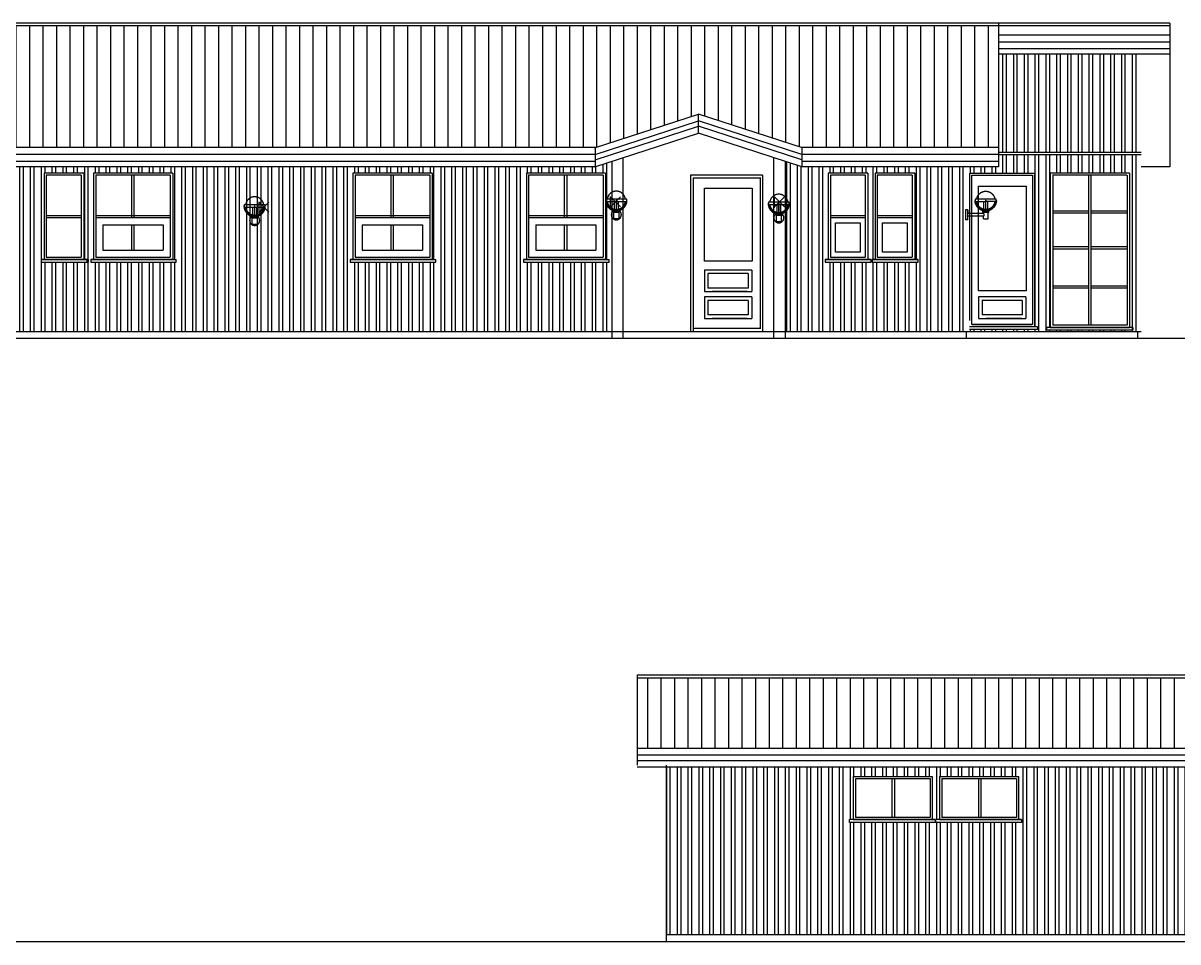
# Model space of a CAD drawing. Header units: inches. Extents: x -533180 to -137302, y 73174 to 405541.
# Drawn here: x -314655 to -298620, y 134529 to 147295 of the extents above; entities that cross this region are included whole.
import ezdxf

# ---------------------------------------------------------------- set-up
doc = ezdxf.new("R2010")
doc.units = ezdxf.units.IN
doc.header["$LTSCALE"] = 100
doc.header["$MEASUREMENT"] = 0
doc.layers.get('0').update_dxf_attribs({"linetype": 'CONTINUOUS'})
for name, color, linetype in [('GLUGGAR', 1, 'CONTINUOUS'), ('HUSGOGN', 2, 'CONTINUOUS'), ('KLÆDNING', 1, 'CONTINUOUS'), ('RAFLAGNIR', 4, 'CONTINUOUS'), ('Smáatriði', 4, 'CONTINUOUS'), ('Smáspenna', 7, 'CONTINUOUS'), ('TEKST', 2, 'CONTINUOUS'), ('TREVERK', 2, 'CONTINUOUS'), ('ULL', 6, 'CONTINUOUS'), ('VEGGIR', 1, 'CONTINUOUS')]:
    doc.layers.add(name, color=color, linetype=linetype)
pattern_1 = [(90, (0, 0), (-150, 3e-14), []), (90, (50, 50), (-150, 3e-14), [])]

# ---------------------------------------------------------------- blocks, each defined once
blk = doc.blocks.new('veggl')
for p, q in [((-2.13, -2.13), (2.12, 2.12)), ((2.12, -2.13), (-2.12, 2.12)), ((2.12, 2.62), (2.12, -2.38))]:
    blk.add_line(p, q)
blk = doc.blocks.new('SEL_W_F')
for p, q in [((-30, 184), (-30, 64)), ((-1, 204), (-3, 204)), ((-3, 204), (-3, 203)), ((0, 218), (0, 218)), ((2, 204), (0, 205)), ((0, 201), (2, 202)), ((3, 203), (2, 204)), ((2, 202), (3, 202)), ((3, 202), (3, 203)), ((30, 64), (30, 184)), ((-44, 45), (-44, 36)), ((-44, 45), (44, 45)), ((-33, 45), (-44, 45)), ((-30, 64), (-3, 64)), ((0, 45), (0, 45)), ((0, 36), (0, 36)), ((3, 64), (33, 64)), ((33, 64), (33, 45)), ((33, 45), (33, 56)), ((0, -57), (0, -57)), ((0, -70), (0, -70))]:
    blk.add_line(p, q)
for points in [[(126, 218), (125, 223), (124, 229), (123, 234), (121, 239), (119, 244), (117, 249), (115, 254), (113, 259), (110, 264), (108, 268), (105, 273), (102, 277), (98, 281), (95, 285), (91, 289), (87, 293), (83, 297), (79, 300), (75, 303), (71, 306), (66, 309), (62, 312), (57, 315), (52, 317), (47, 319), (42, 321), (37, 322), (32, 324), (27, 325), (21, 326), (16, 327), (11, 328), (5, 328), (0, 328), (-5, 328), (-11, 328), (-16, 327), (-21, 326), (-27, 325), (-32, 324), (-37, 322), (-42, 321), (-47, 319), (-52, 317), (-57, 315), (-62, 312), (-66, 309), (-71, 306), (-75, 303), (-79, 300), (-83, 297), (-87, 293), (-91, 289), (-95, 285), (-98, 281), (-102, 277), (-105, 273), (-108, 268), (-110, 264), (-113, 259), (-115, 254), (-117, 249), (-119, 244), (-121, 239), (-123, 234), (-124, 229), (-125, 223), (-126, 218)], [(-145, 205), (-148, 201), (-148, 195), (-148, 189), (-147, 184), (-146, 178), (-145, 172), (-144, 166), (-143, 160), (-141, 155), (-139, 149), (-137, 144), (-134, 138), (-132, 133), (-129, 128), (-126, 123), (-123, 118), (-119, 113), (-116, 108), (-112, 104), (-108, 100), (-104, 95), (-100, 91), (-95, 87), (-91, 84), (-86, 80), (-81, 77), (-76, 74), (-71, 71), (-66, 68), (-60, 66), (-55, 63), (-50, 61), (-44, 59), (-38, 58), (-33, 56), (-33, 45), (-33, 64), (-30, 64), (-33, 64), (-33, 63), (-38, 65), (-44, 66), (-49, 68), (-54, 70), (-60, 73), (-65, 75), (-70, 78), (-75, 81), (-80, 84), (-84, 87), (-89, 91), (-93, 95), (-98, 99), (-102, 103), (-106, 107), (-109, 111), (-113, 116), (-116, 120), (-119, 125), (-122, 130), (-125, 135), (-128, 140), (-130, 145), (-132, 151), (-134, 156), (-136, 162), (-137, 167), (-139, 173), (-140, 179), (-141, 184)], [(3, 184), (145, 184), (145, 218), (-145, 218), (-145, 184), (-3, 184)], [(-126, 184), (-125, 179), (-124, 174), (-123, 168), (-121, 163), (-119, 158), (-117, 153), (-115, 148), (-113, 143), (-110, 138), (-107, 134), (-104, 129), (-101, 125), (-98, 121), (-94, 116), (-91, 112), (-87, 109), (-83, 105), (-79, 102), (-74, 98), (-70, 95), (-65, 92), (-60, 90), (-56, 87), (-51, 85), (-46, 83), (-41, 81), (-35, 79), (-30, 78), (-25, 77), (-20, 76), (-14, 75), (-9, 75), (-3, 74)], [(-1, 201), (-3, 202), (-3, 203), (-3, 60), (-3, 59), (-3, 58), (-2, 57)], [(2, 57), (2, 57), (3, 58), (3, 59), (3, 60), (3, 203)], [(3, 74), (9, 75), (14, 75), (20, 76), (25, 77), (30, 78), (35, 79), (41, 81), (46, 83), (51, 85), (56, 87), (60, 90), (65, 92), (70, 95), (74, 98), (79, 102), (83, 105), (87, 109), (91, 112), (94, 116), (98, 121), (101, 125), (104, 129), (107, 134), (110, 138), (113, 143), (115, 148), (117, 153), (119, 158), (121, 163), (123, 168), (124, 174), (125, 179), (126, 184)], [(33, 56), (38, 58), (44, 59), (50, 61), (55, 63), (60, 66), (66, 68), (71, 71), (76, 74), (81, 77), (86, 80), (91, 84), (95, 87), (100, 91), (104, 95), (108, 100), (112, 104), (116, 108), (119, 113), (123, 118), (126, 123), (129, 128), (132, 133), (134, 138), (137, 144), (139, 149), (141, 155), (143, 160), (144, 166), (145, 172), (146, 178), (147, 184), (148, 189), (148, 195), (148, 201), (145, 205)], [(33, 63), (38, 65), (44, 66), (49, 68), (54, 70), (60, 73), (65, 75), (70, 78), (75, 81), (80, 84), (84, 87), (89, 91), (93, 95), (98, 99), (102, 103), (106, 107), (109, 111), (113, 116), (116, 120), (119, 125), (122, 130), (125, 135), (128, 140), (130, 145), (132, 151), (134, 156), (136, 162), (137, 167), (139, 173), (140, 179), (141, 184)], [(-39, 58), (-42, 56), (-45, 53), (-48, 51), (-51, 48), (-53, 45), (-56, 42), (-58, 39), (-60, 35), (-62, 32), (-64, 28), (-65, 25), (-66, 21), (-68, 17), (-68, 14), (-69, 10), (-69, 6), (-70, 2), (-70, -2), (-69, -6), (-69, -10), (-68, -14), (-68, -17), (-66, -21), (-65, -25), (-64, -29), (-62, -32), (-60, -35), (-58, -39), (-56, -42), (-53, -45), (-51, -48), (-48, -51), (-45, -53), (-42, -56), (-39, -58), (-35, -60), (-32, -62), (-28, -64), (-25, -65), (-21, -66), (-17, -68), (-14, -68), (-10, -69), (-6, -70), (-2, -70), (2, -70), (6, -70), (10, -69), (14, -68), (17, -68), (21, -66), (25, -65), (28, -64), (32, -62), (35, -60), (39, -58), (42, -56), (45, -53), (48, -51), (51, -48), (53, -45), (56, -42), (58, -39), (60, -35), (62, -32), (64, -29), (65, -25), (66, -21), (68, -17), (68, -14), (69, -10), (69, -6), (70, -2), (70, 2), (69, 6), (69, 10), (68, 14), (68, 17), (66, 21), (65, 25), (64, 28), (62, 32), (60, 35), (58, 39), (56, 42), (53, 45), (51, 48), (48, 51), (45, 53), (42, 56), (39, 58)], [(-33, 36), (-44, 36), (44, 36), (44, 45), (44, 36)], [(33, 36), (33, -57), (-33, -57), (-33, 36)]]:
    blk.add_lwpolyline(points)
blk = doc.blocks.new('Útiljós_Framaná')
at = {"layer": 'TREVERK'}
blk.add_blockref('SEL_W_F', (314, 91), dxfattribs=at)
blk = doc.blocks.new('SEL_W_S')
for p, q in [((234, 319), (239, 321)), ((239, 321), (244, 323)), ((244, 323), (249, 324)), ((249, 324), (254, 325)), ((254, 325), (259, 326)), ((259, 326), (265, 327)), ((265, 327), (270, 328)), ((270, 328), (275, 328)), ((275, 328), (281, 328)), ((281, 328), (286, 328)), ((286, 328), (291, 328)), ((291, 328), (297, 327)), ((297, 327), (302, 326)), ((302, 326), (307, 325)), ((307, 325), (313, 324)), ((313, 324), (318, 323)), ((318, 323), (323, 321)), ((323, 321), (328, 319)), ((136, 205), (132, 201)), ((132, 195), (132, 201)), ((133, 189), (132, 195)), ((133, 184), (133, 189)), ((134, 178), (133, 184)), ((135, 172), (134, 178)), ((137, 166), (135, 172)), ((426, 218), (136, 218)), ((136, 218), (136, 184)), ((136, 184), (277, 184)), ((138, 161), (137, 166)), ((140, 155), (138, 161)), ((141, 179), (140, 184)), ((142, 173), (141, 179)), ((143, 167), (142, 173)), ((145, 162), (143, 167)), ((146, 156), (145, 162)), ((155, 218), (156, 223)), ((156, 179), (155, 184)), ((156, 223), (157, 229)), ((157, 174), (156, 179)), ((157, 229), (158, 234)), ((158, 168), (157, 174)), ((158, 234), (160, 239)), ((160, 163), (158, 168)), ((160, 239), (161, 244)), ((161, 158), (160, 163)), ((161, 244), (163, 249)), ((163, 249), (165, 254)), ((165, 254), (168, 259)), ((168, 259), (170, 264)), ((170, 264), (173, 268)), ((173, 268), (176, 273)), ((176, 273), (179, 277)), ((179, 277), (182, 281)), ((182, 281), (186, 285)), ((186, 285), (189, 289)), ((189, 289), (193, 293)), ((193, 293), (197, 297)), ((197, 297), (201, 300)), ((201, 300), (206, 303)), ((206, 303), (210, 307)), ((210, 307), (214, 309)), ((214, 309), (219, 312)), ((219, 312), (224, 315)), ((224, 315), (229, 317)), ((229, 317), (234, 319)), ((250, 184), (250, 64)), ((277, 203), (278, 204)), ((277, 203), (277, 60)), ((277, 202), (277, 203)), ((278, 202), (277, 202)), ((278, 204), (280, 205)), ((280, 201), (278, 202)), ((280, 205), (282, 204)), ((282, 201), (280, 201)), ((282, 204), (284, 204)), ((284, 202), (282, 201)), ((284, 204), (284, 203)), ((284, 60), (284, 203)), ((284, 202), (284, 203)), ((426, 184), (284, 184)), ((311, 64), (311, 184)), ((328, 319), (333, 317)), ((333, 317), (338, 315)), ((338, 315), (342, 312)), ((342, 312), (347, 309)), ((347, 309), (351, 307)), ((351, 307), (356, 303)), ((356, 303), (360, 300)), ((360, 300), (364, 297)), ((364, 297), (368, 293)), ((368, 293), (372, 289)), ((372, 289), (376, 285)), ((376, 285), (379, 281)), ((379, 281), (382, 277)), ((382, 277), (385, 273)), ((385, 273), (388, 268)), ((388, 268), (391, 264)), ((391, 264), (394, 259)), ((394, 259), (396, 254)), ((396, 254), (398, 249)), ((398, 249), (400, 244)), ((400, 244), (402, 239)), ((402, 163), (400, 158)), ((402, 239), (403, 234)), ((403, 168), (402, 163)), ((403, 234), (405, 229)), ((405, 174), (403, 168)), ((405, 229), (406, 223)), ((406, 179), (405, 174)), ((406, 223), (406, 218)), ((406, 184), (406, 179)), ((417, 162), (415, 156)), ((418, 167), (417, 162)), ((420, 173), (418, 167)), ((421, 179), (420, 173)), ((421, 184), (421, 179)), ((423, 161), (422, 155)), ((425, 166), (423, 161)), ((426, 172), (425, 166)), ((426, 184), (426, 218)), ((426, 205), (429, 201)), ((427, 178), (426, 172)), ((428, 184), (427, 178)), ((429, 189), (428, 184)), ((429, 195), (429, 201)), ((429, 195), (429, 189)), ((0, 68), (0, -68)), ((27, 68), (0, 68)), ((27, 70), (30, 70)), ((27, 70), (27, 68)), ((27, 68), (27, -68)), ((30, 70), (30, 20)), ((30, -20), (30, 20)), ((248, 20), (30, 20)), ((142, 149), (140, 155)), ((144, 144), (142, 149)), ((146, 138), (144, 144)), ((148, 151), (146, 156)), ((149, 133), (146, 138)), ((151, 146), (148, 151)), ((152, 128), (149, 133)), ((153, 140), (151, 146)), ((155, 123), (152, 128)), ((155, 135), (153, 140)), ((158, 130), (155, 135)), ((158, 118), (155, 123)), ((161, 125), (158, 130)), ((161, 113), (158, 118)), ((163, 153), (161, 158)), ((164, 120), (161, 125)), ((165, 109), (161, 113)), ((166, 148), (163, 153)), ((168, 116), (164, 120)), ((169, 104), (165, 109)), ((168, 143), (166, 148)), ((171, 138), (168, 143)), ((171, 111), (168, 116)), ((173, 100), (169, 104)), ((173, 134), (171, 138)), ((175, 107), (171, 111)), ((176, 129), (173, 134)), ((177, 95), (173, 100)), ((179, 103), (175, 107)), ((179, 125), (176, 129)), ((181, 91), (177, 95)), ((183, 121), (179, 125)), ((183, 99), (179, 103)), ((185, 88), (181, 91)), ((186, 116), (183, 121)), ((187, 95), (183, 99)), ((190, 84), (185, 88)), ((190, 113), (186, 116)), ((192, 91), (187, 95)), ((194, 109), (190, 113)), ((195, 80), (190, 84)), ((196, 88), (192, 91)), ((198, 105), (194, 109)), ((200, 77), (195, 80)), ((201, 84), (196, 88)), ((202, 102), (198, 105)), ((205, 74), (200, 77)), ((206, 81), (201, 84)), ((206, 98), (202, 102)), ((210, 71), (205, 74)), ((211, 95), (206, 98)), ((211, 78), (206, 81)), ((215, 68), (210, 71)), ((216, 92), (211, 95)), ((216, 75), (211, 78)), ((220, 66), (215, 68)), ((220, 90), (216, 92)), ((221, 73), (216, 75)), ((225, 87), (220, 90)), ((226, 63), (220, 66)), ((226, 71), (221, 73)), ((230, 85), (225, 87)), ((232, 68), (226, 71)), ((231, 61), (226, 63)), ((235, 83), (230, 85)), ((237, 59), (231, 61)), ((237, 67), (232, 68)), ((240, 81), (235, 83)), ((325, 45), (236, 45)), ((236, 45), (236, 36)), ((236, 36), (325, 36)), ((243, 65), (237, 67)), ((242, 58), (237, 59)), ((245, 79), (240, 81)), ((248, 56), (242, 58)), ((248, 63), (243, 65)), ((251, 78), (245, 79)), ((248, 64), (277, 64)), ((248, 45), (248, 64)), ((248, 56), (248, 45)), ((248, 20), (248, 36)), ((248, 20), (250, 18)), ((250, 18), (251, 15)), ((256, 77), (251, 78)), ((251, 15), (252, 13)), ((252, 13), (253, 10)), ((253, 10), (253, 7)), ((253, 7), (254, 4)), ((254, 4), (254, 1)), ((254, 1), (254, -1)), ((261, 76), (256, 77)), ((267, 75), (261, 76)), ((272, 75), (267, 75)), ((277, 74), (272, 75)), ((277, 59), (277, 60)), ((278, 58), (277, 59)), ((278, 57), (278, 58)), ((279, 57), (278, 57)), ((280, 57), (279, 57)), ((281, 56), (280, 57)), ((282, 57), (281, 56)), ((283, 57), (282, 57)), ((282, 57), (282, 57)), ((284, 58), (283, 57)), ((289, 75), (284, 74)), ((284, 64), (311, 64)), ((284, 59), (284, 60)), ((284, 59), (284, 58)), ((295, 75), (289, 75)), ((300, 76), (295, 75)), ((306, 77), (300, 76)), ((311, 78), (306, 77)), ((310, 64), (313, 64)), ((316, 79), (311, 78)), ((319, 65), (313, 63)), ((313, 45), (313, 64)), ((313, 64), (313, 63)), ((319, 58), (313, 56)), ((313, 56), (313, 45)), ((313, 45), (325, 45)), ((313, -57), (313, 36)), ((325, 36), (313, 36)), ((321, 81), (316, 79)), ((324, 67), (319, 65)), ((325, 59), (319, 58)), ((326, 83), (321, 81)), ((330, 68), (324, 67)), ((330, 61), (325, 59)), ((325, 45), (325, 36)), ((331, 85), (326, 83)), ((335, 71), (330, 68)), ((336, 63), (330, 61)), ((336, 87), (331, 85)), ((340, 73), (335, 71)), ((341, 90), (336, 87)), ((341, 66), (336, 63)), ((346, 75), (340, 73)), ((346, 92), (341, 90)), ((346, 68), (341, 66)), ((350, 95), (346, 92)), ((351, 78), (346, 75)), ((352, 71), (346, 68)), ((355, 98), (350, 95)), ((356, 81), (351, 78)), ((357, 74), (352, 71)), ((359, 102), (355, 98)), ((360, 84), (356, 81)), ((362, 77), (357, 74)), ((363, 105), (359, 102)), ((365, 88), (360, 84)), ((367, 80), (362, 77)), ((367, 109), (363, 105)), ((370, 91), (365, 88)), ((371, 113), (367, 109)), ((371, 84), (367, 80)), ((374, 95), (370, 91)), ((375, 116), (371, 113)), ((376, 88), (371, 84)), ((378, 99), (374, 95)), ((379, 121), (375, 116)), ((380, 91), (376, 88)), ((382, 103), (378, 99)), ((382, 125), (379, 121)), ((385, 95), (380, 91)), ((385, 129), (382, 125)), ((386, 107), (382, 103)), ((388, 134), (385, 129)), ((389, 100), (385, 95)), ((390, 111), (386, 107)), ((391, 138), (388, 134)), ((393, 104), (389, 100)), ((394, 116), (390, 111)), ((393, 143), (391, 138)), ((396, 148), (393, 143)), ((397, 109), (393, 104)), ((397, 120), (394, 116)), ((398, 153), (396, 148)), ((400, 125), (397, 120)), ((400, 113), (397, 109)), ((400, 158), (398, 153)), ((403, 130), (400, 125)), ((404, 118), (400, 113)), ((406, 135), (403, 130)), ((407, 123), (404, 118)), ((409, 140), (406, 135)), ((410, 128), (407, 123)), ((411, 146), (409, 140)), ((413, 133), (410, 128)), ((413, 151), (411, 146)), ((415, 156), (413, 151)), ((415, 138), (413, 133)), ((418, 144), (415, 138)), ((420, 149), (418, 144)), ((422, 155), (420, 149)), ((27, -68), (0, -68)), ((27, -70), (27, -68)), ((30, -70), (27, -70)), ((30, -70), (30, -20)), ((248, -20), (30, -20)), ((250, -18), (248, -20)), ((248, -57), (248, -20)), ((248, -57), (313, -57)), ((251, -15), (250, -18)), ((252, -13), (251, -15)), ((253, -10), (252, -13)), ((254, -4), (253, -7)), ((253, -7), (253, -10)), ((254, -1), (254, -4))]:
    blk.add_line(p, q)
blk = doc.blocks.new('Útiljós_Vinstri')
at = {"layer": 'TREVERK'}
blk.add_blockref('SEL_W_S', (113, 86), dxfattribs=at)

msp = doc.modelspace()

# ---------------------------------------------------------------- hatches: boundary and pattern name
at = {"layer": 'KLÆDNING'}
h = msp.add_hatch(dxfattribs=at)
h.set_pattern_fill('LINE,_O', color=256, scale=1500, angle=90)
h.set_pattern_definition([(90, (-57313.14, 18417.37), (-187.5, 1e-14), [])])
h.paths.add_polyline_path([(-315471.6, 147254.9), (-315471.6, 145565.3), (-306705.7, 145565.3), (-305277.8, 146029.2), (-303850, 145565.3), (-301108.9, 145565.3), (-301108.9, 147254.9)])
h = msp.add_hatch(dxfattribs=at)
h.set_pattern_fill('ANSI32,_O', color=256, scale=400, angle=45)
h.set_pattern_definition(pattern_1)
h.paths.add_polyline_path([(-299130.4, 146863), (-301108.9, 146863), (-301108.9, 145497.5), (-299130.4, 145497.5)])
h = msp.add_hatch(dxfattribs=at)
h.set_pattern_fill('ANSI32,_O', color=256, scale=400, angle=45)
h.set_pattern_definition(pattern_1)
h.paths.add_polyline_path([(-301108.9, 145462.5), (-301108.9, 145299.3), (-301508.9, 145299.3), (-301508.9, 145210.9), (-300608.9, 145210.9), (-300608.9, 143076), (-300568.9, 143076), (-300568.9, 143036), (-301508.9, 143036), (-301508.9, 143010.9), (-299130.4, 143010.9), (-299130.4, 145462.5)])
h.paths.add_polyline_path([(-299293, 145210.9), (-299293, 143066.1), (-299253, 143066.1), (-299253, 143026.1), (-300441.3, 143026.1), (-300441.3, 143066.1), (-300393, 143066.1), (-300393, 145210.9)], flags=16)
h.paths.add_polyline_path([(-299323, 145180.9), (-299323, 143096.1), (-300358.1, 143096.1), (-300358.1, 145180.9)], flags=0)
h = msp.add_hatch(dxfattribs=at)
h.set_pattern_fill('ANSI32,_O', color=256, scale=400, angle=45)
h.set_pattern_definition(pattern_1)
h.paths.add_polyline_path([(-306480.3, 143010.9), (-306480.3, 145375.7), (-306713.4, 145299.9), (-306713.4, 145299.3), (-315071.6, 145299.3), (-315071.6, 143010.9)])
h.paths.add_polyline_path([(-308926.1, 143970.9), (-310114.4, 143970.9), (-310114.4, 144010.9), (-310074.4, 144010.9), (-310074.4, 145210.9), (-308974.4, 145210.9), (-308974.4, 144010.9), (-308926.1, 144010.9)], flags=16)
h.paths.add_polyline_path([(-309009.3, 144040.9), (-310044.4, 144040.9), (-310044.4, 145180.9), (-309009.3, 145180.9)], flags=0)
h.paths.add_polyline_path([(-307706.9, 143970.9), (-307706.9, 144010.9), (-307666.9, 144010.9), (-307666.9, 145210.9), (-306566.9, 145210.9), (-306566.9, 144010.9), (-306518.6, 144010.9), (-306518.6, 143970.9)], flags=16)
h.paths.add_polyline_path([(-307636.9, 144040.9), (-307636.9, 145180.9), (-306601.7, 145180.9), (-306601.7, 144040.9)], flags=0)
h.paths.add_polyline_path([(-309109.3, 144140.9), (-309944.4, 144140.9), (-309944.4, 144491.6), (-309109.3, 144491.6)], flags=0)
h.paths.add_polyline_path([(-307536.9, 144140.9), (-307536.9, 144491.6), (-306701.7, 144491.6), (-306701.7, 144140.9)], flags=0)
h.paths.add_polyline_path([(-309549.6, 144591.6), (-309549.6, 144621.6), (-309514.6, 144621.6), (-309514.6, 144591.6)], flags=0)
h.paths.add_polyline_path([(-307142.1, 144591.6), (-307142.1, 144621.6), (-307107.1, 144621.6), (-307107.1, 144591.6)], flags=0)
h.paths.add_polyline_path([(-312528.2, 143970.9), (-313716.6, 143970.9), (-313716.6, 144010.9), (-313676.6, 144010.9), (-313676.6, 145210.9), (-312576.6, 145210.9), (-312576.6, 144010.9), (-312528.2, 144010.9)], flags=16)
h.paths.add_polyline_path([(-312611.4, 144040.9), (-313646.6, 144040.9), (-313646.6, 145180.9), (-312611.4, 145180.9)], flags=0)
h.paths.add_polyline_path([(-313151.7, 144591.6), (-313151.7, 144621.6), (-313116.7, 144621.6), (-313116.7, 144591.6)], flags=0)
h.paths.add_polyline_path([(-312711.4, 144140.9), (-313546.6, 144140.9), (-313546.6, 144491.6), (-312711.4, 144491.6)], flags=0)
h.paths.add_polyline_path([(-313764, 143970.9), (-314402.3, 143970.9), (-314402.3, 144010.9), (-314362.3, 144010.9), (-314362.3, 145210.9), (-313812.3, 145210.9), (-313812.3, 144010.9), (-313764, 144010.9)], flags=16)
h.paths.add_polyline_path([(-313847.1, 144040.9), (-314332.3, 144040.9), (-314332.3, 145180.9), (-313847.1, 145180.9)], flags=0)
h = msp.add_hatch(dxfattribs=at)
h.set_pattern_fill('ANSI32,_O', color=256, scale=400, angle=45)
h.set_pattern_definition(pattern_1)
h.paths.add_polyline_path([(-301508.9, 143010.9), (-301508.9, 145299.3), (-303842.3, 145299.3), (-303842.3, 145299.9), (-304075.4, 145375.7), (-304075.4, 143010.9)])
h.paths.add_polyline_path([(-303515.4, 143970.9), (-303515.4, 144010.9), (-303475.4, 144010.9), (-303475.4, 145210.9), (-302925.4, 145210.9), (-302925.4, 144010.9), (-302877.1, 144010.9), (-302877.1, 143970.9)], flags=16)
h.paths.add_polyline_path([(-302863.9, 143970.9), (-302863.9, 144010.9), (-302823.9, 144010.9), (-302823.9, 145210.9), (-302273.9, 145210.9), (-302273.9, 144010.9), (-302225.6, 144010.9), (-302225.6, 143970.9)], flags=16)
h.paths.add_polyline_path([(-302960.3, 144040.9), (-303445.4, 144040.9), (-303445.4, 145180.9), (-302960.3, 145180.9)], flags=0)
h.paths.add_polyline_path([(-302793.9, 144040.9), (-302793.9, 145180.9), (-302308.7, 145180.9), (-302308.7, 144040.9)], flags=0)
h.paths.add_polyline_path([(-303030.3, 144110.9), (-303372.8, 144110.9), (-303372.8, 144521.6), (-303030.3, 144521.6)], flags=0)
h.paths.add_polyline_path([(-302721.2, 144110.9), (-302721.2, 144521.6), (-302378.7, 144521.6), (-302378.7, 144110.9)], flags=0)
h = msp.add_hatch(dxfattribs=at)
h.set_pattern_fill('LINE,_O', color=256, scale=1500, angle=90)
h.set_pattern_definition([(90, (-45168.01, 12008.72), (-187.5, 1e-14), [])])
h.paths.add_polyline_path([(-306126, 138199.6), (-306126, 137220.6), (-298093.8, 137220.6), (-298093.8, 138199.6)])
h = msp.add_hatch(dxfattribs=at)
h.set_pattern_fill('ANSI32,_O', color=256, scale=400, angle=45)
h.set_pattern_definition([(90, (-45168.01, 12008.72), (-150, 3e-14), []), (90, (-45118.01, 12058.72), (-150, 3e-14), [])])
h.paths.add_polyline_path([(-298493.8, 134629), (-298493.8, 136959.5), (-305726, 136959.5), (-305726, 134629)])
h.paths.add_polyline_path([(-300791, 136189), (-301979.3, 136189), (-303179.3, 136189), (-303179.3, 136229), (-303131, 136229), (-303131, 136829), (-302031, 136829), (-302031, 136229), (-301991, 136229), (-301931, 136229), (-301931, 136829), (-300831, 136829), (-300831, 136229), (-300791, 136229)], flags=16)
h.paths.add_polyline_path([(-300861, 136259), (-301896.2, 136259), (-301896.2, 136799), (-300861, 136799)], flags=0)
h.paths.add_polyline_path([(-301460.8, 136329), (-301826.2, 136329), (-301826.2, 136726.1), (-301460.8, 136726.1)], flags=0)
h.paths.add_polyline_path([(-302061, 136259), (-303096.2, 136259), (-303096.2, 136799), (-302061, 136799)], flags=0)

# ---------------------------------------------------------------- linework, layer by layer
at = {"layer": 'GLUGGAR', "color": 2}
for p, q in [((-314362.3, 145210.9), (-314362.3, 144010.9)), ((-313812.3, 145210.9), (-314362.3, 145210.9)), ((-313812.3, 145210.9), (-313812.3, 144010.9)), ((-313812.3, 145210.9), (-313812.3, 144010.9)), ((-313676.6, 145210.9), (-313676.6, 144010.9)), ((-312576.6, 145210.9), (-313676.6, 145210.9)), ((-312576.6, 145210.9), (-312576.6, 144010.9)), ((-310074.4, 145210.9), (-310074.4, 144010.9)), ((-308974.4, 145210.9), (-310074.4, 145210.9)), ((-308974.4, 145210.9), (-308974.4, 144010.9)), ((-307666.9, 145210.9), (-307666.9, 144010.9)), ((-306566.9, 145210.9), (-307666.9, 145210.9)), ((-306566.9, 145210.9), (-306566.9, 144010.9)), ((-303475.4, 145210.9), (-303475.4, 144010.9)), ((-302925.4, 145210.9), (-303475.4, 145210.9)), ((-302925.4, 145210.9), (-302925.4, 144010.9)), ((-302925.4, 145210.9), (-302925.4, 144010.9)), ((-302823.9, 145210.9), (-302823.9, 144010.9)), ((-302273.9, 145210.9), (-302823.9, 145210.9)), ((-302273.9, 145210.9), (-302273.9, 144010.9)), ((-302273.9, 145210.9), (-302273.9, 144010.9)), ((-313764, 144010.9), (-314402.3, 144010.9)), ((-314402.3, 144010.9), (-313764, 144010.9)), ((-314402.3, 144010.9), (-314402.3, 143970.9)), ((-314402.3, 144010.9), (-314402.3, 143970.9)), ((-313764, 144010.9), (-314362.3, 144010.9)), ((-313764, 143970.9), (-313764, 144010.9)), ((-313750.7, 144010.9), (-313750.7, 143970.9)), ((-313750.7, 144010.9), (-313750.7, 143970.9)), ((-312576.6, 144010.9), (-313716.6, 144010.9)), ((-313716.6, 144010.9), (-312528.2, 144010.9)), ((-313716.6, 144010.9), (-313716.6, 143970.9)), ((-313716.6, 144010.9), (-313716.6, 143970.9)), ((-312576.6, 144010.9), (-313676.6, 144010.9)), ((-312528.2, 143970.9), (-312528.2, 144010.9)), ((-308974.4, 144010.9), (-310114.4, 144010.9)), ((-310114.4, 144010.9), (-308926.1, 144010.9)), ((-310114.4, 144010.9), (-310114.4, 143970.9)), ((-310114.4, 144010.9), (-310114.4, 143970.9)), ((-308974.4, 144010.9), (-310074.4, 144010.9)), ((-308926.1, 143970.9), (-308926.1, 144010.9)), ((-306566.9, 144010.9), (-307706.9, 144010.9)), ((-307706.9, 144010.9), (-306518.6, 144010.9)), ((-307706.9, 144010.9), (-307706.9, 143970.9)), ((-307706.9, 144010.9), (-307706.9, 143970.9)), ((-306566.9, 144010.9), (-307666.9, 144010.9)), ((-306518.6, 143970.9), (-306518.6, 144010.9)), ((-302877.1, 144010.9), (-303515.4, 144010.9)), ((-303515.4, 144010.9), (-302877.1, 144010.9)), ((-303515.4, 144010.9), (-303515.4, 143970.9)), ((-303515.4, 144010.9), (-303515.4, 143970.9)), ((-302877.1, 144010.9), (-303475.4, 144010.9)), ((-302877.1, 143970.9), (-302877.1, 144010.9)), ((-302225.6, 144010.9), (-302863.9, 144010.9)), ((-302863.9, 144010.9), (-302225.6, 144010.9)), ((-302863.9, 144010.9), (-302863.9, 143970.9)), ((-302863.9, 144010.9), (-302863.9, 143970.9)), ((-302225.6, 144010.9), (-302823.9, 144010.9)), ((-302225.6, 143970.9), (-302225.6, 144010.9)), ((-314402.3, 143970.9), (-313764, 143970.9)), ((-313716.6, 143970.9), (-312528.2, 143970.9)), ((-310114.4, 143970.9), (-308926.1, 143970.9)), ((-307706.9, 143970.9), (-306518.6, 143970.9)), ((-303515.4, 143970.9), (-302877.1, 143970.9)), ((-302863.9, 143970.9), (-302225.6, 143970.9)), ((-303131, 136829), (-303131, 136229)), ((-303131, 136829), (-302031, 136829)), ((-302031, 136829), (-302031, 136229)), ((-301931, 136829), (-301931, 136229)), ((-301931, 136829), (-300831, 136829)), ((-300831, 136829), (-300831, 136229)), ((-301991, 136229), (-303179.3, 136229)), ((-303179.3, 136189), (-303179.3, 136229)), ((-301991, 136189), (-303179.3, 136189)), ((-303131, 136229), (-301991, 136229)), ((-303131, 136229), (-302031, 136229)), ((-301991, 136229), (-301991, 136189)), ((-301991, 136229), (-301991, 136189)), ((-300791, 136229), (-301979.3, 136229)), ((-301979.3, 136189), (-301979.3, 136229)), ((-300791, 136189), (-301979.3, 136189)), ((-301931, 136229), (-300791, 136229)), ((-301931, 136229), (-300831, 136229)), ((-300791, 136229), (-300791, 136189)), ((-300791, 136229), (-300791, 136189))]:
    msp.add_line(p, q, dxfattribs=at)
at = {"layer": 'GLUGGAR', "color": 1}
for p, q in [((-314332.3, 145180.9), (-314332.3, 144040.9)), ((-313847.1, 145180.9), (-314332.3, 145180.9)), ((-313847.1, 145180.9), (-313847.1, 144040.9)), ((-313646.6, 145180.9), (-313646.6, 144040.9)), ((-312611.4, 145180.9), (-313646.6, 145180.9)), ((-312611.4, 145180.9), (-312611.4, 144040.9)), ((-310044.4, 145180.9), (-310044.4, 144040.9)), ((-309009.3, 145180.9), (-310044.4, 145180.9)), ((-309009.3, 145180.9), (-309009.3, 144040.9)), ((-307636.9, 145180.9), (-307636.9, 144040.9)), ((-306601.7, 145180.9), (-307636.9, 145180.9)), ((-306601.7, 145180.9), (-306601.7, 144040.9)), ((-303445.4, 145180.9), (-303445.4, 144040.9)), ((-302960.3, 145180.9), (-303445.4, 145180.9)), ((-302960.3, 145180.9), (-302960.3, 144040.9)), ((-302793.9, 145180.9), (-302793.9, 144040.9)), ((-302308.7, 145180.9), (-302793.9, 145180.9)), ((-302308.7, 145180.9), (-302308.7, 144040.9)), ((-301508.9, 143160.9), (-301508.9, 145210.9)), ((-301508.9, 145210.9), (-300608.9, 145210.9)), ((-301478.9, 143106), (-301478.9, 145180.9)), ((-301478.9, 145180.9), (-300638.9, 145180.9)), ((-300638.9, 145180.9), (-300638.9, 143106)), ((-300608.9, 145210.9), (-300608.9, 143076)), ((-299293, 145210.9), (-300393, 145210.9)), ((-300393, 145210.9), (-300393, 143066.1)), ((-299293, 145210.9), (-300393, 145210.9)), ((-299327.8, 145180.9), (-300363, 145180.9)), ((-299327.8, 145180.9), (-300363, 145180.9)), ((-300358.1, 145180.9), (-300358.1, 143096.1)), ((-299863, 145180.9), (-299863, 143096.1)), ((-299828, 145180.9), (-299828, 143096.1)), ((-299323, 145180.9), (-299323, 143096.1)), ((-299293, 145210.9), (-299293, 143066.1)), ((-305194.7, 143988), (-305194.7, 145000.3)), ((-305194.7, 145000.3), (-304533, 145000.3)), ((-305134.1, 145000.3), (-304594.1, 145000.3)), ((-301389.5, 143576.7), (-301389.5, 145030.9)), ((-301389.5, 145030.9), (-300727.8, 145030.9)), ((-301328.9, 145030.9), (-300788.9, 145030.9)), ((-299863, 144684), (-300354.1, 144684)), ((-299863, 144684), (-300354.1, 144684)), ((-299863, 144654), (-300354.1, 144654)), ((-299863, 144654), (-300354.1, 144654)), ((-299319, 144684), (-299828, 144684)), ((-299319, 144654), (-299828, 144654)), ((-313546.6, 144491.6), (-313546.6, 144140.9)), ((-312711.4, 144491.6), (-312711.4, 144140.9)), ((-309944.4, 144491.6), (-309944.4, 144140.9)), ((-309109.3, 144491.6), (-309109.3, 144140.9)), ((-307536.9, 144491.6), (-307536.9, 144140.9)), ((-306701.7, 144491.6), (-306701.7, 144140.9)), ((-299863, 144185.7), (-300354.1, 144185.7)), ((-299863, 144185.7), (-300354.1, 144185.7)), ((-299319, 144185.7), (-299828, 144185.7)), ((-299327.8, 144185.7), (-299828, 144185.7)), ((-314332.3, 144040.9), (-313847.1, 144040.9)), ((-313646.6, 144040.9), (-312611.4, 144040.9)), ((-313546.6, 144140.9), (-312711.4, 144140.9)), ((-310044.4, 144040.9), (-309009.3, 144040.9)), ((-309944.4, 144140.9), (-309109.3, 144140.9)), ((-307636.9, 144040.9), (-306601.7, 144040.9)), ((-307536.9, 144140.9), (-306701.7, 144140.9)), ((-303445.4, 144040.9), (-302960.3, 144040.9)), ((-302793.9, 144040.9), (-302308.7, 144040.9)), ((-299863, 144155.7), (-300354.1, 144155.7)), ((-299863, 144155.7), (-300354.1, 144155.7)), ((-299319, 144155.7), (-299828, 144155.7)), ((-299327.8, 144155.7), (-299828, 144155.7)), ((-304533, 143988), (-305194.7, 143988)), ((-300727.8, 143576.7), (-301389.5, 143576.7)), ((-299863, 143640.9), (-300358.1, 143640.9)), ((-299863, 143640.9), (-300354.1, 143640.9)), ((-299863, 143640.9), (-300354.1, 143640.9)), ((-299863, 143610.9), (-300354.1, 143610.9)), ((-299863, 143610.9), (-300354.1, 143610.9)), ((-299323, 143640.9), (-299828, 143640.9)), ((-299319, 143640.9), (-299828, 143640.9)), ((-299327.8, 143640.9), (-299828, 143640.9)), ((-299319, 143610.9), (-299828, 143610.9)), ((-299327.8, 143610.9), (-299828, 143610.9)), ((-300568.9, 143076), (-301513.1, 143076)), ((-300568.9, 143036), (-301513.1, 143036)), ((-300608.9, 143076), (-301508.9, 143076)), ((-300638.9, 143106), (-301478.9, 143106)), ((-300568.9, 143076), (-300568.9, 143036)), ((-300441.3, 143026.1), (-300441.3, 143066.1)), ((-300441.3, 143026.1), (-300441.3, 143066.1)), ((-299253, 143066.1), (-300441.3, 143066.1)), ((-300441.3, 143026.1), (-300441.3, 143066.1)), ((-300393, 143066.1), (-299293, 143066.1)), ((-300393, 143066.1), (-299293, 143066.1)), ((-299323, 143096.1), (-300358.1, 143096.1)), ((-299253, 143066.1), (-299253, 143026.1)), ((-299241.3, 143026.1), (-299241.3, 143066.1)), ((-299241.3, 143026.1), (-299241.3, 143066.1)), ((-299241.3, 143026.1), (-299241.3, 143066.1)), ((-299253, 143026.1), (-300441.3, 143026.1)), ((-303096.2, 136799), (-303096.2, 136259)), ((-303096.2, 136799), (-302061, 136799)), ((-302590.8, 136796.1), (-302590.8, 136259)), ((-302555.8, 136796.1), (-302555.8, 136259)), ((-302061, 136799), (-302061, 136259)), ((-301896.2, 136799), (-301896.2, 136259)), ((-301896.2, 136799), (-300861, 136799)), ((-301390.8, 136796.1), (-301390.8, 136259)), ((-301355.8, 136796.1), (-301355.8, 136259)), ((-300861, 136799), (-300861, 136259)), ((-302061, 136259), (-303096.2, 136259)), ((-300861, 136259), (-301896.2, 136259))]:
    msp.add_line(p, q, dxfattribs=at)
at = {"layer": 'GLUGGAR'}
for p, q in [((-313151.7, 145178), (-313151.7, 144591.6)), ((-313116.7, 145178), (-313116.7, 144591.6)), ((-309549.6, 145178), (-309549.6, 144591.6)), ((-309514.6, 145178), (-309514.6, 144591.6)), ((-307142.1, 145178), (-307142.1, 144591.6)), ((-307107.1, 145178), (-307107.1, 144591.6)), ((-314329.6, 144621.6), (-313847.1, 144621.6)), ((-314329.6, 144591.6), (-313847.1, 144591.6)), ((-313643.9, 144621.6), (-312611.4, 144621.6)), ((-313643.9, 144591.6), (-312611.4, 144591.6)), ((-313546.6, 144491.6), (-312711.4, 144491.6)), ((-313151.7, 144491.6), (-313151.7, 144140.9)), ((-313116.7, 144491.6), (-313116.7, 144140.9)), ((-310041.8, 144621.6), (-309009.3, 144621.6)), ((-310041.8, 144591.6), (-309009.3, 144591.6)), ((-309944.4, 144491.6), (-309109.3, 144491.6)), ((-309549.6, 144491.6), (-309549.6, 144140.9)), ((-309514.6, 144491.6), (-309514.6, 144140.9)), ((-307634.2, 144621.6), (-306601.7, 144621.6)), ((-307634.2, 144591.6), (-306601.7, 144591.6)), ((-307536.9, 144491.6), (-306701.7, 144491.6)), ((-307142.1, 144491.6), (-307142.1, 144140.9)), ((-307107.1, 144491.6), (-307107.1, 144140.9)), ((-303442.8, 144621.6), (-302960.3, 144621.6)), ((-303442.8, 144591.6), (-302960.3, 144591.6)), ((-302791.2, 144621.6), (-302308.7, 144621.6)), ((-302791.2, 144591.6), (-302308.7, 144591.6))]:
    msp.add_line(p, q, dxfattribs=at)
at = {"layer": 'HUSGOGN', "color": 2}
for p, q in [((-301108.9, 147294.9), (-315471.6, 147294.9)), ((-306705.7, 145565.3), (-315471.6, 145565.3)), ((-301108.9, 145565.3), (-303850, 145565.3)), ((-306713.4, 145299.3), (-315471.6, 145299.3)), ((-301108.9, 145299.3), (-303842.3, 145299.3))]:
    msp.add_line(p, q, dxfattribs=at)
at = {"layer": 'HUSGOGN', "color": 1}
for p, q in [((-301108.9, 147254.9), (-315471.6, 147254.9)), ((-306602.9, 147254.9), (-311405.7, 147254.9)), ((-298730.4, 147294.9), (-301108.9, 147294.9)), ((-298730.4, 147254.9), (-301108.9, 147254.9)), ((-298730.4, 147129.1), (-301108.9, 147129.1)), ((-298730.4, 146863), (-301108.9, 146863))]:
    msp.add_line(p, q, dxfattribs=at)
at = {"layer": 'KLÆDNING', "color": 2}
for p, q in [((-305277.8, 145766.4), (-305277.8, 146029.2)), ((-306480.3, 145375.7), (-306480.3, 142910.9)), ((-306325.4, 145426), (-306325.4, 142910.9)), ((-304235.9, 145427.8), (-304235.9, 142910.9)), ((-304075.4, 145375.7), (-304075.4, 142910.9))]:
    msp.add_line(p, q, dxfattribs=at)
at = {"layer": 'KLÆDNING'}
msp.add_line((-298730.4, 145299.3), (-299130.4, 145299.3), dxfattribs=at)
for points in [[(-303372.8, 144521.6), (-303030.3, 144521.6), (-303030.3, 144110.9), (-303372.8, 144110.9)], [(-302721.2, 144521.6), (-302378.7, 144521.6), (-302378.7, 144110.9), (-302721.2, 144110.9)]]:
    msp.add_lwpolyline(points, close=True, dxfattribs=at)
at = {"layer": 'Smáatriði'}
for p, q in [((-292735.6, 142910.9), (-329742.6, 142910.9)), ((-279996, 134529), (-315693.2, 134529))]:
    msp.add_line(p, q, dxfattribs=at)
at = {"layer": 'TEKST', "color": 2}
for p, q in [((-301108.9, 147294.9), (-301108.9, 145299.3)), ((-306721.1, 145560.3), (-305277.8, 146029.2)), ((-303834.6, 145560.3), (-305277.8, 146029.2)), ((-306715.4, 145299.3), (-305277.8, 145766.4)), ((-303840.3, 145299.3), (-305277.8, 145766.4)), ((-306713.4, 145562.8), (-306713.4, 145299.3)), ((-303842.3, 145562.8), (-303842.3, 145299.3)), ((-315071.6, 143010.9), (-301508.9, 143010.9)), ((-301558.2, 143012.9), (-301558.2, 142910.9)), ((-306126, 138239.6), (-298093.8, 138239.6)), ((-306126, 138239.6), (-306126, 136985)), ((-306126, 137220.6), (-298093.8, 137220.6)), ((-306126, 136959.5), (-298093.8, 136959.5)), ((-305726, 136985), (-305726, 134529)), ((-298509, 134629), (-305726, 134629))]:
    msp.add_line(p, q, dxfattribs=at)
at = {"layer": 'TEKST', "color": 1}
for p, q in [((-298730.4, 147294.9), (-298730.4, 146863)), ((-298730.4, 146936.7), (-301108.9, 146936.7)), ((-298730.4, 146863), (-298730.4, 145299.3)), ((-306713.4, 145468.2), (-305277.8, 145934.6)), ((-303842.3, 145468.2), (-305277.8, 145934.6)), ((-306713.4, 145394.6), (-305277.8, 145861)), ((-303842.3, 145394.6), (-305277.8, 145861)), ((-306713.4, 145373), (-315471.6, 145373)), ((-301108.9, 145373), (-303842.3, 145373)), ((-301478.9, 143106), (-300643.5, 143106)), ((-301508.9, 143010.9), (-299130.4, 143010.9)), ((-299179.7, 143012.9), (-299179.7, 142910.9)), ((-306126, 138199.6), (-298093.8, 138199.6)), ((-306126, 137128.4), (-298093.8, 137128.4)), ((-306126, 137051.2), (-298093.8, 137051.2))]:
    msp.add_line(p, q, dxfattribs=at)
at = {"layer": 'TEKST', "linetype": 'Continuous'}
for p, q in [((-305386.7, 145180.3), (-305386.7, 143010.9)), ((-305386.7, 145180.3), (-305386.7, 143010.9)), ((-304386.7, 145180.3), (-304386.7, 143010.9))]:
    msp.add_line(p, q, dxfattribs=at)
at = {"layer": 'TEKST', "color": 2, "linetype": 'Continuous'}
msp.add_line((-304386.7, 145180.3), (-305386.7, 145180.3), dxfattribs=at)
at = {"layer": 'TEKST', "color": 1, "linetype": 'Continuous'}
for p, q in [((-305351.7, 145141.6), (-305351.7, 143010.9)), ((-304410.5, 145141.6), (-305351.7, 145141.6)), ((-304421.7, 145141.6), (-304421.7, 143051.9)), ((-304537.3, 143863.6), (-305194.7, 143863.6)), ((-305194.7, 143863.6), (-305194.7, 143564)), ((-304537.3, 143863.6), (-304537.3, 143564)), ((-304587.3, 143813.6), (-305145.3, 143813.6)), ((-305144.7, 143813.1), (-305144.7, 143614)), ((-304587.3, 143813.6), (-304587.3, 143614)), ((-305194.7, 143564), (-304537.3, 143564)), ((-304587.3, 143614), (-305144.7, 143614)), ((-304598.9, 143564), (-305087.6, 143564)), ((-304537.3, 143490.6), (-305194.7, 143490.6)), ((-305194.7, 143490.6), (-305194.7, 143190.9)), ((-304587.3, 143440.6), (-305145.3, 143440.6)), ((-305144.7, 143440), (-305144.7, 143240.9)), ((-304587.3, 143440.6), (-304587.3, 143240.9)), ((-304537.3, 143490.6), (-304537.3, 143190.9)), ((-300732.1, 143491), (-301389.5, 143491)), ((-301389.5, 143491), (-301389.5, 143191.3)), ((-300782.1, 143441), (-301340.1, 143441)), ((-301339.5, 143440.4), (-301339.5, 143241.3)), ((-300782.1, 143441), (-300782.1, 143241.3)), ((-300732.1, 143491), (-300732.1, 143191.3)), ((-304587.3, 143240.9), (-305144.7, 143240.9)), ((-300782.1, 143241.3), (-301339.5, 143241.3)), ((-304410.5, 143051.9), (-305351.7, 143051.9)), ((-305194.7, 143190.9), (-304537.3, 143190.9)), ((-304598.9, 143190.9), (-305087.6, 143190.9)), ((-301389.5, 143191.3), (-300732.1, 143191.3)), ((-300793.7, 143191.3), (-301282.4, 143191.3))]:
    msp.add_line(p, q, dxfattribs=at)
at = {"layer": 'TEKST'}
msp.add_line((-305986.7, 143010.9), (-304386.7, 143010.9), dxfattribs=at)
at = {"layer": 'ULL'}
for p, q in [((-304533, 145000.3), (-304533, 143988)), ((-300727.8, 145030.9), (-300727.8, 143576.7))]:
    msp.add_line(p, q, dxfattribs=at)
at = {"layer": 'VEGGIR', "color": 1}
for p, q in [((-298730.4, 147031), (-301108.9, 147031)), ((-299130.4, 145497.5), (-301108.9, 145497.5)), ((-299130.4, 145462.5), (-301108.9, 145462.5))]:
    msp.add_line(p, q, dxfattribs=at)
at = {"layer": 'VEGGIR'}
for p, q in [((-306713.4, 145467.3), (-315471.6, 145467.3)), ((-301108.9, 145467.3), (-303842.3, 145467.3))]:
    msp.add_line(p, q, dxfattribs=at)

# ---------------------------------------------------------------- block references
at = {"layer": 'RAFLAGNIR', "xscale": 32, "yscale": 32, "zscale": 32, "rotation": 180}
for p in [(-311309.8, 144736.5), (-306429, 144811.5), (-304151.3, 144811.5)]:
    msp.add_blockref('veggl', p, dxfattribs=at)
at = {"layer": 'Smáspenna', "color": 10, "lineweight": 30}
for name, p in [('Útiljós_Framaná', (-306731.8, 144540.6)), ('Útiljós_Vinstri', (-301681.6, 144544.4)), ('Útiljós_Framaná', (-311753.6, 144462)), ('Útiljós_Framaná', (-304475, 144498.4))]:
    msp.add_blockref(name, p, dxfattribs=at)

doc.saveas('drawing.dxf')
